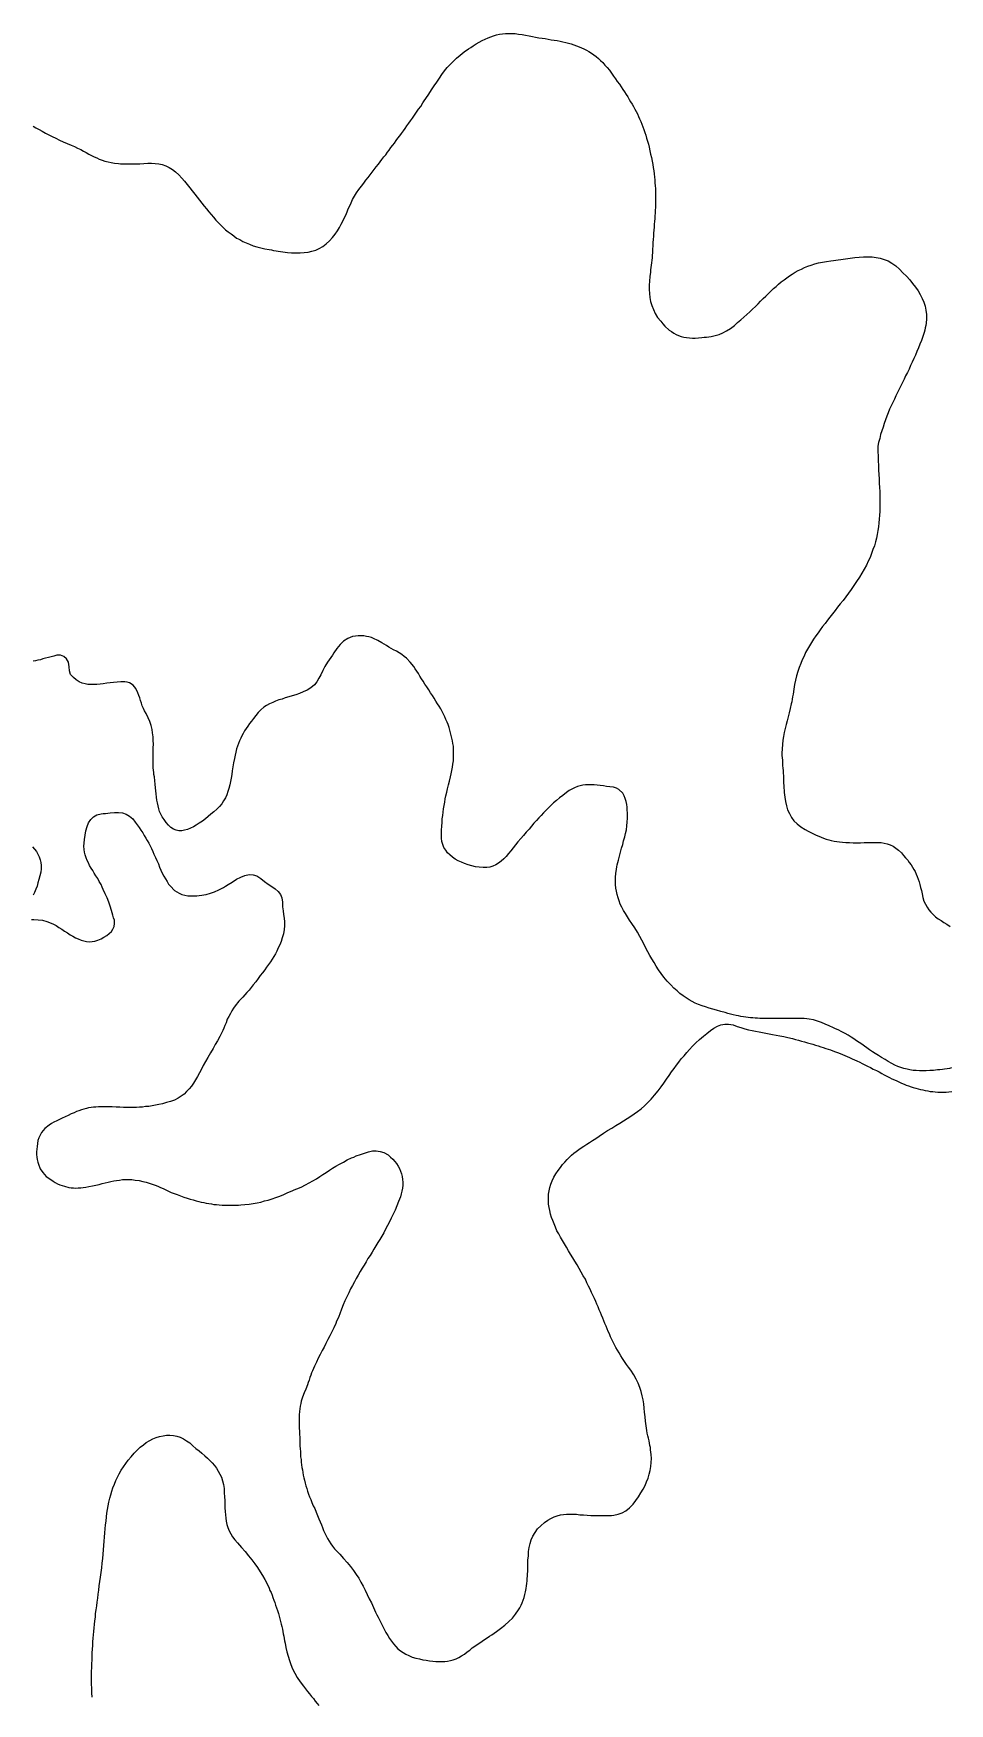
# Model space of a CAD drawing. Header units: inches. Extents: x 401374 to 405300, y 6332180 to 6336621.
# Drawn here: x 404099 to 404506, y 6335778 to 6336520 of the extents above; entities that cross this region are included whole.
import ezdxf

# ---------------------------------------------------------------- set-up
doc = ezdxf.new("R2010")
doc.units = ezdxf.units.IN
doc.header["$MEASUREMENT"] = 0

msp = doc.modelspace()

# ---------------------------------------------------------------- linework, layer by layer
for points in [[(404099.1, 6336479.2), (404100.4, 6336478.4), (404101.8, 6336477.7), (404103.2, 6336476.9), (404104.6, 6336476.1), (404106.1, 6336475.3), (404107.6, 6336474.6), (404109.2, 6336473.8), (404110.8, 6336473), (404112.5, 6336472.3), (404114.2, 6336471.5), (404116.1, 6336470.8), (404117.5, 6336470.1), (404118.9, 6336469.4), (404120.3, 6336468.8), (404121.5, 6336468.1), (404122.7, 6336467.5), (404123.9, 6336466.8), (404125, 6336466.2), (404126.2, 6336465.6), (404127.4, 6336465.1), (404128.5, 6336464.6), (404129.8, 6336464.1), (404131, 6336463.7), (404132.4, 6336463.3), (404133.8, 6336463), (404135.3, 6336462.7), (404137, 6336462.6), (404138, 6336462.5), (404139, 6336462.4), (404140.9, 6336462.4), (404142.8, 6336462.4), (404144.7, 6336462.4), (404146.5, 6336462.5), (404148.3, 6336462.6), (404150, 6336462.7), (404151.7, 6336462.7), (404153.3, 6336462.6), (404154.9, 6336462.4), (404156.5, 6336462.1), (404158, 6336461.6), (404159.5, 6336460.9), (404161, 6336460), (404162.4, 6336458.9), (404163.9, 6336457.6), (404165.1, 6336456.1), (404166.3, 6336454.7), (404167.5, 6336453.2), (404168.7, 6336451.8), (404169.8, 6336450.4), (404170.9, 6336449), (404172, 6336447.6), (404173, 6336446.3), (404174.1, 6336445), (404175.1, 6336443.6), (404176.1, 6336442.4), (404177.1, 6336441.1), (404178.2, 6336439.9), (404179.2, 6336438.7), (404180.2, 6336437.5), (404181.3, 6336436.4), (404182.4, 6336435.3), (404183.5, 6336434.2), (404184.6, 6336433.2), (404185.8, 6336432.2), (404187, 6336431.3), (404188.2, 6336430.4), (404189.5, 6336429.5), (404190.9, 6336428.8), (404192.2, 6336428), (404193.7, 6336427.3), (404195.2, 6336426.7), (404196.8, 6336426.1), (404198.4, 6336425.6), (404200.2, 6336425.1), (404202, 6336424.7), (404203.9, 6336424.4), (404204.9, 6336424.2), (404205.9, 6336424), (404207, 6336423.8), (404208, 6336423.7), (404209, 6336423.5), (404210, 6336423.4), (404212, 6336423.1), (404213.9, 6336422.9), (404215.8, 6336422.9), (404217.7, 6336422.9), (404219.5, 6336423), (404221.2, 6336423.2), (404222.9, 6336423.6), (404224.6, 6336424.1), (404226.2, 6336424.8), (404227.7, 6336425.7), (404229.2, 6336426.9), (404230.7, 6336428.2), (404232.1, 6336429.8), (404233.2, 6336431.2), (404234.2, 6336432.7), (404235.1, 6336434.2), (404235.9, 6336435.6), (404236.6, 6336437), (404237.2, 6336438.3), (404237.9, 6336439.7), (404238.5, 6336441.1), (404239, 6336442.4), (404239.7, 6336443.8), (404240.3, 6336445.2), (404241, 6336446.6), (404241.8, 6336448.1), (404242.7, 6336449.5), (404243.7, 6336451), (404244.9, 6336452.6), (404245.9, 6336453.9), (404246.9, 6336455.2), (404247.9, 6336456.4), (404248.8, 6336457.6), (404249.7, 6336458.8), (404250.6, 6336460), (404251.5, 6336461.1), (404252.4, 6336462.3), (404253.2, 6336463.3), (404254, 6336464.4), (404254.9, 6336465.5), (404255.7, 6336466.5), (404256.5, 6336467.6), (404257.2, 6336468.6), (404258, 6336469.7), (404258.8, 6336470.7), (404259.6, 6336471.7), (404260.3, 6336472.8), (404261.1, 6336473.8), (404261.9, 6336474.9), (404262.7, 6336476), (404263.5, 6336477.1), (404264.3, 6336478.2), (404265.1, 6336479.3), (404265.9, 6336480.5), (404266.7, 6336481.6), (404267.6, 6336482.8), (404268.5, 6336484.1), (404269.3, 6336485.4), (404270.3, 6336486.7), (404271.2, 6336488), (404272.2, 6336489.5), (404272.8, 6336490.5), (404273.5, 6336491.5), (404274.8, 6336493.4), (404276, 6336495.3), (404277.2, 6336497.1), (404278.4, 6336498.8), (404279.5, 6336500.5), (404280.6, 6336502.1), (404281.8, 6336503.7), (404283, 6336505.2), (404284.3, 6336506.6), (404285.7, 6336508), (404287.1, 6336509.4), (404288.7, 6336510.8), (404290.5, 6336512.2), (404292.4, 6336513.5), (404293.4, 6336514.2), (404294.5, 6336514.9), (404295.9, 6336515.7), (404297.2, 6336516.5), (404298.5, 6336517.2), (404299.8, 6336517.8), (404301.1, 6336518.4), (404302.4, 6336518.9), (404303.6, 6336519.3), (404304.9, 6336519.7), (404306.2, 6336520), (404307.5, 6336520.2), (404308.8, 6336520.4), (404310.2, 6336520.4), (404311.6, 6336520.4), (404313.1, 6336520.3), (404314.6, 6336520.1), (404316.3, 6336519.9), (404317.8, 6336519.6), (404319.3, 6336519.3), (404320.8, 6336519), (404322.2, 6336518.8), (404323.6, 6336518.5), (404325.1, 6336518.3), (404326.4, 6336518.1), (404327.8, 6336517.9), (404329.2, 6336517.6), (404330.5, 6336517.4), (404331.8, 6336517.2), (404333.1, 6336516.9), (404334.3, 6336516.6), (404335.6, 6336516.3), (404336.8, 6336516), (404338, 6336515.7), (404339.2, 6336515.3), (404340.4, 6336514.9), (404341.5, 6336514.5), (404342.6, 6336514), (404343.7, 6336513.5), (404344.8, 6336512.9), (404345.9, 6336512.3), (404347, 6336511.6), (404348, 6336510.9), (404349.1, 6336510.1), (404350.1, 6336509.3), (404351.1, 6336508.3), (404352.1, 6336507.4), (404353, 6336506.3), (404354, 6336505.2), (404355, 6336504), (404355.9, 6336502.7), (404356.8, 6336501.4), (404357.7, 6336500.2), (404358.5, 6336499), (404359.4, 6336497.8), (404360.2, 6336496.7), (404360.9, 6336495.5), (404361.7, 6336494.4), (404362.4, 6336493.3), (404363.1, 6336492.2), (404363.8, 6336491.1), (404364.4, 6336490), (404365.1, 6336488.9), (404365.7, 6336487.9), (404366.2, 6336486.8), (404366.8, 6336485.7), (404367.4, 6336484.6), (404367.9, 6336483.5), (404368.4, 6336482.4), (404368.9, 6336481.2), (404369.4, 6336480.1), (404369.8, 6336478.9), (404370.3, 6336477.7), (404370.7, 6336476.4), (404371.1, 6336475.2), (404371.5, 6336473.9), (404371.9, 6336472.5), (404372.3, 6336471.2), (404372.6, 6336469.8), (404373, 6336468.3), (404373.3, 6336466.8), (404373.7, 6336465.3), (404373.9, 6336463.7), (404374.2, 6336462.2), (404374.4, 6336460.8), (404374.7, 6336459.4), (404374.8, 6336458), (404375, 6336456.6), (404375.1, 6336455.3), (404375.2, 6336454), (404375.3, 6336452.7), (404375.4, 6336451.5), (404375.4, 6336450.2), (404375.5, 6336449), (404375.5, 6336447.8), (404375.5, 6336446.6), (404375.5, 6336445.4), (404375.4, 6336444.2), (404375.4, 6336443), (404375.3, 6336441.8), (404375.3, 6336440.6), (404375.2, 6336439.3), (404375.1, 6336438.1), (404375, 6336436.9), (404374.9, 6336435.6), (404374.8, 6336434.3), (404374.7, 6336433), (404374.6, 6336431.7), (404374.5, 6336430.3), (404374.4, 6336428.9), (404374.3, 6336427.5), (404374.2, 6336426), (404374.1, 6336424.5), (404374.1, 6336423), (404374, 6336421.8), (404373.9, 6336420.7), (404373.8, 6336419.6), (404373.7, 6336418.5), (404373.5, 6336417.4), (404373.4, 6336416.4), (404373.3, 6336415.4), (404373.2, 6336414.3), (404373, 6336412.4), (404372.8, 6336410.4), (404372.7, 6336408.5), (404372.7, 6336406.7), (404372.8, 6336404.9), (404373, 6336403.1), (404373.3, 6336401.3), (404373.8, 6336399.5), (404374.5, 6336397.8), (404375.3, 6336396), (404376.4, 6336394.2), (404377.8, 6336392.5), (404378.7, 6336391.3), (404379.6, 6336390.3), (404381.5, 6336388.6), (404382.5, 6336387.9), (404383.6, 6336387.2), (404384.6, 6336386.7), (404385.7, 6336386.2), (404386.9, 6336385.8), (404388, 6336385.5), (404389.2, 6336385.3), (404390.5, 6336385.1), (404391.8, 6336385), (404393.1, 6336385), (404394.5, 6336385.1), (404396, 6336385.3), (404397.1, 6336385.4), (404398.1, 6336385.5), (404400.1, 6336385.8), (404402, 6336386.2), (404403.7, 6336386.7), (404405.4, 6336387.4), (404407, 6336388.2), (404408.7, 6336389.3), (404410.5, 6336390.7), (404411.9, 6336391.9), (404413.3, 6336393.1), (404414.7, 6336394.3), (404416, 6336395.5), (404417.3, 6336396.7), (404418.5, 6336397.9), (404419.8, 6336399.1), (404421, 6336400.3), (404422.1, 6336401.5), (404423.3, 6336402.6), (404424.4, 6336403.7), (404425.6, 6336404.8), (404426.7, 6336405.9), (404427.8, 6336407), (404429, 6336408), (404430.1, 6336409), (404431.3, 6336410), (404432.5, 6336410.9), (404433.7, 6336411.8), (404434.9, 6336412.7), (404436.1, 6336413.5), (404437.4, 6336414.3), (404438.8, 6336415), (404440.2, 6336415.7), (404441.6, 6336416.4), (404443.1, 6336417), (404444.6, 6336417.5), (404446.2, 6336418), (404447.8, 6336418.4), (404449.6, 6336418.8), (404451.4, 6336419.1), (404453.3, 6336419.4), (404454.4, 6336419.5), (404455.5, 6336419.6), (404456.6, 6336419.8), (404457.7, 6336419.9), (404458.8, 6336420.1), (404459.8, 6336420.2), (404460.9, 6336420.4), (404461.9, 6336420.5), (404462.9, 6336420.7), (404463.9, 6336420.8), (404465.9, 6336421), (404467.8, 6336421.1), (404469.7, 6336421.2), (404471.6, 6336421.1), (404473.4, 6336420.9), (404475.2, 6336420.5), (404476.9, 6336420), (404478.7, 6336419.3), (404480.4, 6336418.3), (404482.1, 6336417.1), (404483.8, 6336415.7), (404485.3, 6336414.1), (404486.9, 6336412.5), (404488.3, 6336410.9), (404489.6, 6336409.3), (404490.9, 6336407.7), (404492, 6336406.1), (404493, 6336404.4), (404493.9, 6336402.7), (404494.6, 6336401), (404495.1, 6336399.2), (404495.5, 6336397.4), (404495.7, 6336395.5), (404495.8, 6336393.6), (404495.6, 6336391.6), (404495.4, 6336390.6), (404495.2, 6336389.6), (404495, 6336388.5), (404494.7, 6336387.5), (404494.1, 6336385.7), (404493.5, 6336384), (404492.8, 6336382.3), (404492.2, 6336380.7), (404491.5, 6336379.1), (404490.8, 6336377.5), (404490.1, 6336375.9), (404489.4, 6336374.4), (404488.7, 6336372.8), (404488, 6336371.3), (404487.3, 6336369.8), (404486.5, 6336368.3), (404485.8, 6336366.8), (404485.1, 6336365.3), (404484.3, 6336363.9), (404483.6, 6336362.4), (404482.9, 6336360.9), (404482.2, 6336359.4), (404481.5, 6336357.9), (404480.8, 6336356.4), (404480.1, 6336354.9), (404479.4, 6336353.4), (404478.8, 6336351.9), (404478.2, 6336350.3), (404477.6, 6336348.7), (404477, 6336347.1), (404476.5, 6336345.5), (404475.9, 6336343.9), (404475.4, 6336342.2), (404475, 6336340.5), (404474.5, 6336338.7), (404474.2, 6336337)], [(404474.2, 6336337), (404474.2, 6336334.7), (404474.3, 6336332.6), (404474.3, 6336330.5), (404474.4, 6336328.4), (404474.5, 6336326.4), (404474.6, 6336324.4), (404474.7, 6336322.5), (404474.8, 6336320.6), (404474.9, 6336318.7), (404475, 6336316.9), (404475, 6336315), (404475.1, 6336313.2), (404475.1, 6336311.5), (404475.1, 6336309.7), (404475, 6336308), (404474.9, 6336306.3), (404474.8, 6336304.6), (404474.6, 6336302.9), (404474.4, 6336301.2), (404474.2, 6336299.5), (404473.9, 6336297.8), (404473.5, 6336296.1), (404473.1, 6336294.5), (404472.6, 6336292.8), (404472, 6336291.1), (404471.4, 6336289.4), (404470.7, 6336287.6), (404469.9, 6336285.9), (404469.1, 6336284.1), (404468.1, 6336282.4), (404467.1, 6336280.6), (404466, 6336278.8), (404464.7, 6336276.9), (404463.5, 6336275.1), (404462.3, 6336273.4), (404461.1, 6336271.7), (404459.9, 6336270.1), (404458.7, 6336268.5), (404457.5, 6336267), (404456.3, 6336265.5), (404455.2, 6336264), (404454, 6336262.6), (404452.9, 6336261.1), (404451.8, 6336259.7), (404450.7, 6336258.3), (404449.6, 6336256.9), (404448.6, 6336255.5), (404447.6, 6336254.1), (404446.6, 6336252.7), (404445.6, 6336251.3), (404444.7, 6336249.8), (404443.8, 6336248.3), (404443, 6336246.8), (404442.1, 6336245.3), (404441.4, 6336243.7), (404440.6, 6336242.1), (404439.9, 6336240.4), (404439.3, 6336238.7), (404438.7, 6336236.9), (404438.1, 6336235), (404437.6, 6336233.1), (404437.2, 6336231.1), (404436.8, 6336229), (404436.5, 6336226.9), (404436.3, 6336225.7), (404436.1, 6336224.6), (404435.9, 6336223.5), (404435.7, 6336222.5), (404435.3, 6336220.5), (404434.8, 6336218.6), (404434.3, 6336216.8), (404433.9, 6336215), (404433.4, 6336213.3), (404433, 6336211.6), (404432.6, 6336209.8), (404432.3, 6336208.1), (404432, 6336206.4), (404431.8, 6336204.5), (404431.7, 6336202.6), (404431.6, 6336200.7), (404431.6, 6336199.6), (404431.7, 6336198.6), (404431.8, 6336197.5), (404431.9, 6336196.4), (404431.9, 6336195.2), (404432, 6336194), (404432.1, 6336192.9), (404432.1, 6336191.7), (404432.2, 6336190.6), (404432.2, 6336189.5), (404432.3, 6336188.4), (404432.3, 6336187.3), (404432.4, 6336186.2), (404432.4, 6336185.2), (404432.5, 6336184.1), (404432.6, 6336183.1), (404432.7, 6336182.1), (404432.8, 6336181.1), (404433.1, 6336179.1), (404433.6, 6336177.2), (404434.1, 6336175.5), (404434.9, 6336173.8), (404435.8, 6336172.1), (404436.9, 6336170.6), (404438.3, 6336169.2), (404439.9, 6336167.9), (404441.9, 6336166.8), (404443.2, 6336166), (404444.4, 6336165.4), (404445.6, 6336164.8), (404446.8, 6336164.2), (404447.9, 6336163.7), (404449, 6336163.3), (404450.1, 6336162.9), (404451.2, 6336162.5), (404452.4, 6336162.2), (404453.5, 6336161.9), (404454.7, 6336161.6), (404455.9, 6336161.4), (404457.2, 6336161.2), (404458.5, 6336161.1), (404460, 6336161), (404461.5, 6336160.9), (404463.2, 6336160.8), (404464.9, 6336160.8), (404466.5, 6336160.8), (404468.1, 6336160.9), (404469.7, 6336160.9), (404471.2, 6336161), (404472.7, 6336161), (404474.2, 6336161), (404475.6, 6336160.9), (404477, 6336160.6), (404478.3, 6336160.3), (404479.6, 6336159.9), (404480.9, 6336159.3), (404482.2, 6336158.5), (404483.4, 6336157.5), (404484.7, 6336156.4), (404485.6, 6336155.2), (404486.5, 6336154.1), (404487.4, 6336153.1), (404488.1, 6336152.1), (404488.9, 6336151), (404489.5, 6336150), (404490.1, 6336149), (404490.7, 6336148), (404491.2, 6336146.9), (404491.6, 6336145.8), (404492.1, 6336144.7), (404492.5, 6336143.5), (404492.8, 6336142.3), (404493.1, 6336141), (404493.5, 6336139.6), (404493.8, 6336138.2), (404494.1, 6336136.5), (404494.6, 6336134.9), (404495.3, 6336133.5), (404496, 6336132.2), (404496.8, 6336131.1), (404497.7, 6336130), (404498.7, 6336129), (404499.8, 6336128), (404501, 6336127.1), (404502.2, 6336126.3), (404503.5, 6336125.4), (404504.8, 6336124.6), (404506.2, 6336123.7)], [(404506.9, 6336060.8), (404505.9, 6336060.6), (404504.9, 6336060.4), (404503.8, 6336060.2), (404502.8, 6336060.1), (404501.7, 6336060), (404500.6, 6336059.9), (404498.8, 6336059.7), (404497.2, 6336059.6), (404495.6, 6336059.5), (404494.1, 6336059.5), (404492.6, 6336059.5), (404491.2, 6336059.6), (404489.8, 6336059.7), (404488.4, 6336059.9), (404487.1, 6336060.2), (404485.7, 6336060.6), (404484.4, 6336061), (404483.1, 6336061.5), (404481.7, 6336062.1), (404480.3, 6336062.8), (404478.8, 6336063.6), (404477.4, 6336064.5), (404475.8, 6336065.4), (404474.4, 6336066.3), (404473, 6336067.2), (404471.8, 6336068), (404470.5, 6336068.9), (404469.3, 6336069.7), (404468.2, 6336070.5), (404467.1, 6336071.3), (404465.9, 6336072.1), (404464.7, 6336072.9), (404463.5, 6336073.7), (404462.3, 6336074.5), (404461, 6336075.3), (404459.6, 6336076.1), (404458.1, 6336076.8), (404456.5, 6336077.7), (404455.4, 6336078.1), (404454.4, 6336078.6), (404452.5, 6336079.5), (404450.8, 6336080.3), (404449.1, 6336081), (404447.4, 6336081.6), (404445.6, 6336082.1), (404443.7, 6336082.5), (404442.6, 6336082.6), (404441.5, 6336082.7), (404440.1, 6336082.7), (404438.9, 6336082.7), (404437.6, 6336082.8), (404436.4, 6336082.8), (404435.3, 6336082.8), (404434.1, 6336082.8), (404433, 6336082.8), (404431.9, 6336082.8), (404430.8, 6336082.8), (404429.8, 6336082.8), (404428.7, 6336082.7), (404427.7, 6336082.7), (404426.7, 6336082.7), (404425.7, 6336082.7), (404424.7, 6336082.7), (404423.7, 6336082.8), (404421.7, 6336082.8), (404420.7, 6336082.9), (404419.7, 6336082.9), (404418.7, 6336083), (404417.6, 6336083.1), (404416.6, 6336083.2), (404415.5, 6336083.4), (404414.5, 6336083.5), (404413.4, 6336083.7), (404412.3, 6336083.9), (404411.2, 6336084.1), (404410, 6336084.4), (404408.8, 6336084.7), (404407.6, 6336085), (404406.4, 6336085.4), (404404.4, 6336085.9), (404402.6, 6336086.4), (404400.9, 6336086.9), (404399.2, 6336087.4), (404397.6, 6336087.9), (404396.1, 6336088.4), (404394.6, 6336089), (404393.1, 6336089.6), (404391.7, 6336090.3), (404390.4, 6336091.1), (404389, 6336091.9), (404387.7, 6336092.8), (404386.3, 6336093.8), (404385, 6336095), (404383.6, 6336096.2), (404382.3, 6336097.7), (404380.7, 6336099.4), (404379.2, 6336101.1), (404378, 6336102.7), (404376.8, 6336104.4), (404375.7, 6336106), (404374.8, 6336107.6), (404373.8, 6336109.2), (404373, 6336110.8), (404372.1, 6336112.4), (404371.2, 6336114), (404370.4, 6336115.7), (404369.4, 6336117.5), (404368.5, 6336119.2), (404367.4, 6336121.1), (404366.2, 6336123), (404365, 6336125), (404363.9, 6336126.5), (404363, 6336128), (404362.1, 6336129.4), (404361.2, 6336130.8), (404360.5, 6336132.2), (404359.8, 6336133.6), (404359.3, 6336135), (404358.8, 6336136.4), (404358.4, 6336137.8), (404358.1, 6336139.3), (404357.8, 6336140.7), (404357.7, 6336142.3), (404357.7, 6336143.9), (404357.7, 6336145.5), (404357.9, 6336147.2), (404358.2, 6336149.1), (404358.3, 6336150.1), (404358.5, 6336151.1), (404359, 6336153.1), (404359.4, 6336154.9), (404359.9, 6336156.7), (404360.4, 6336158.4), (404360.9, 6336160.1), (404361.3, 6336161.7), (404361.8, 6336163.4), (404362.1, 6336165), (404362.5, 6336166.6), (404362.7, 6336168.3), (404362.9, 6336170), (404363, 6336171.8), (404363, 6336173.7), (404362.9, 6336175.7), (404362.8, 6336176.7), (404362.7, 6336177.8), (404362.4, 6336179.1), (404362, 6336180.5), (404361.5, 6336181.7), (404360.9, 6336182.8), (404359.2, 6336184.5), (404358.1, 6336185.1), (404356.8, 6336185.5), (404355.2, 6336185.7), (404353.7, 6336185.9), (404352.3, 6336186.1), (404350.9, 6336186.3), (404349.5, 6336186.4), (404348.2, 6336186.5), (404346.9, 6336186.6), (404345.7, 6336186.6), (404344.4, 6336186.5), (404343.2, 6336186.4), (404342, 6336186.1), (404340.8, 6336185.8), (404339.5, 6336185.3), (404338.3, 6336184.7), (404337.1, 6336184), (404335.9, 6336183.2), (404334.3, 6336181.9), (404332.8, 6336180.8), (404331.5, 6336179.6), (404330.2, 6336178.5), (404329, 6336177.4), (404327.9, 6336176.3), (404326.8, 6336175.2), (404325.7, 6336174.1), (404324.7, 6336173), (404323.7, 6336171.9), (404322.6, 6336170.7), (404321.5, 6336169.5), (404320.4, 6336168.2), (404319.3, 6336166.9), (404318.1, 6336165.5), (404316.8, 6336164.1), (404315.6, 6336162.7), (404314.4, 6336161.3), (404313.3, 6336159.9), (404312.3, 6336158.6), (404311.2, 6336157.3), (404310.2, 6336156), (404309.1, 6336154.8), (404308.1, 6336153.7), (404307, 6336152.7), (404305.8, 6336151.8), (404304.6, 6336151.1), (404303.3, 6336150.5), (404301.9, 6336150), (404300.5, 6336149.8), (404298.9, 6336149.8), (404297.2, 6336150), (404295.5, 6336150.2), (404293.9, 6336150.6), (404292.3, 6336151.1), (404290.7, 6336151.6), (404289.3, 6336152.2), (404287.8, 6336152.8), (404286.5, 6336153.6), (404285.3, 6336154.4), (404284.1, 6336155.4), (404283.1, 6336156.4), (404282.3, 6336157.5), (404281.5, 6336158.7), (404281, 6336160), (404280.6, 6336161.4), (404280.4, 6336162.9), (404280.4, 6336164.6), (404280.4, 6336166.4), (404280.6, 6336168.2), (404280.7, 6336169.9), (404280.8, 6336171.5), (404281, 6336173), (404281.2, 6336174.5), (404281.4, 6336175.9), (404281.6, 6336177.4), (404281.9, 6336178.8), (404282.1, 6336180.3), (404282.4, 6336181.7), (404282.8, 6336183.3), (404283.1, 6336184.8), (404283.5, 6336186.5), (404284, 6336188.2), (404284.5, 6336190.1), (404284.8, 6336191.5), (404285.1, 6336193), (404285.3, 6336194.4), (404285.5, 6336195.8), (404285.7, 6336197.2), (404285.8, 6336198.5), (404285.8, 6336199.8), (404285.8, 6336201.1), (404285.8, 6336202.4), (404285.7, 6336203.7), (404285.5, 6336204.9), (404285.3, 6336206.1), (404285.1, 6336207.3), (404284.8, 6336208.5), (404284.5, 6336209.7), (404284.2, 6336210.9), (404283.8, 6336212.1), (404283.4, 6336213.3), (404282.9, 6336214.4), (404282.4, 6336215.6), (404281.9, 6336216.8), (404281.3, 6336217.9), (404280.7, 6336219.1), (404280.1, 6336220.3), (404279.4, 6336221.5), (404278.7, 6336222.6), (404278, 6336223.8), (404277.2, 6336225.1), (404276.5, 6336226.3), (404275.6, 6336227.5), (404274.8, 6336228.8), (404274, 6336230.1), (404273.1, 6336231.3), (404272.3, 6336232.6), (404271.5, 6336233.7), (404270.8, 6336234.9), (404270.2, 6336236), (404269.5, 6336237.1), (404268.8, 6336238.1), (404268.1, 6336239.1), (404266.6, 6336241), (404264.9, 6336242.8), (404263.9, 6336243.6), (404262.9, 6336244.4), (404261.7, 6336245.2), (404260.4, 6336246), (404259.2, 6336246.6), (404258.1, 6336247.2), (404257, 6336247.8), (404256, 6336248.4), (404254, 6336249.6), (404252.2, 6336250.7), (404250.2, 6336251.6), (404249.3, 6336252), (404248.2, 6336252.3), (404247.1, 6336252.5), (404246, 6336252.7), (404244.8, 6336252.8), (404243.5, 6336252.8), (404242.2, 6336252.6), (404241, 6336252.4), (404239.9, 6336252), (404238.9, 6336251.6), (404237, 6336250.4), (404235.5, 6336248.9), (404234, 6336247.2), (404232.7, 6336245.2), (404232, 6336244.2), (404231.3, 6336243.1), (404230.6, 6336242.1), (404229.9, 6336241), (404228.7, 6336239.1), (404227.7, 6336237.3), (404226.9, 6336235.5), (404226, 6336233.9), (404225.1, 6336232.4), (404224, 6336231), (404222.5, 6336229.7), (404220.8, 6336228.7), (404219, 6336227.9), (404217.4, 6336227.2), (404215.8, 6336226.6), (404214.2, 6336226.1), (404212.6, 6336225.6), (404211.1, 6336225.2), (404209.7, 6336224.7), (404208.2, 6336224.3), (404206.8, 6336223.8), (404205.5, 6336223.2), (404204.1, 6336222.6), (404202.8, 6336221.8), (404201.6, 6336221), (404200.3, 6336219.9), (404199.1, 6336218.7), (404198, 6336217.4), (404197, 6336216.1), (404196.1, 6336214.9), (404195.2, 6336213.8), (404194.5, 6336212.7), (404193.7, 6336211.6), (404193, 6336210.5), (404192.4, 6336209.4), (404191.8, 6336208.4), (404191.3, 6336207.3), (404190.8, 6336206.1), (404190.3, 6336205), (404189.9, 6336203.7), (404189.5, 6336202.5), (404189.1, 6336201.1), (404188.8, 6336199.7), (404188.5, 6336198.2), (404188.1, 6336196.3), (404187.8, 6336194.5), (404187.5, 6336192.8), (404187.3, 6336191.1), (404187, 6336189.5), (404186.7, 6336188), (404186.4, 6336186.5), (404186, 6336185), (404185.6, 6336183.6), (404185.1, 6336182.2), (404184.5, 6336180.8), (404183.7, 6336179.5), (404182.9, 6336178.2), (404181.9, 6336177), (404180.7, 6336175.8), (404179.4, 6336174.6), (404178.1, 6336173.5), (404176.8, 6336172.5), (404175.6, 6336171.5), (404174.3, 6336170.5), (404172.9, 6336169.5), (404171.6, 6336168.7), (404170.3, 6336167.9), (404169, 6336167.3), (404167.7, 6336166.7), (404166.4, 6336166.4), (404165.1, 6336166.2), (404163.8, 6336166.2), (404162.6, 6336166.4), (404161.5, 6336166.9), (404160.3, 6336167.6), (404159.3, 6336168.7), (404158.2, 6336169.9), (404157.3, 6336171.1), (404156.5, 6336172.3), (404155.9, 6336173.5), (404155.3, 6336174.7), (404154.9, 6336175.9), (404154.6, 6336177.2), (404154.3, 6336178.5), (404154.1, 6336179.7), (404153.9, 6336181.1), (404153.8, 6336182.5), (404153.6, 6336183.9), (404153.5, 6336185.3), (404153.3, 6336186.8), (404153.2, 6336188.4), (404153, 6336190.1), (404152.8, 6336191.1), (404152.7, 6336192.1), (404152.5, 6336194.1), (404152.5, 6336196), (404152.4, 6336197.8), (404152.5, 6336199.6), (404152.5, 6336201.3), (404152.5, 6336203), (404152.6, 6336204.6), (404152.5, 6336206.3), (404152.4, 6336207.9), (404152.2, 6336209.6), (404152, 6336211.2), (404151.5, 6336212.9), (404150.9, 6336214.7), (404150.2, 6336216.4), (404149.3, 6336218.3), (404148.6, 6336219.4), (404148.1, 6336220.5), (404147.6, 6336221.7), (404147.2, 6336222.9), (404146.8, 6336224), (404146.5, 6336225.2), (404146.1, 6336226.3), (404145.7, 6336227.4), (404144.8, 6336229.3), (404143.6, 6336230.9), (404141.9, 6336231.9), (404140.9, 6336232.2), (404139.8, 6336232.4), (404138.1, 6336232.3), (404136.4, 6336232.2), (404134.8, 6336232.1), (404133.3, 6336231.9), (404131.8, 6336231.7), (404130.3, 6336231.5), (404128.9, 6336231.3), (404127.5, 6336231.2), (404126.2, 6336231.1), (404124.8, 6336231.1), (404123.5, 6336231.2), (404122.2, 6336231.5), (404120.9, 6336231.8), (404119.6, 6336232.4), (404118.3, 6336233.2), (404117, 6336234.2), (404115.7, 6336235.6), (404115.3, 6336237.2), (404115.1, 6336239), (404114.8, 6336241), (404114, 6336242.5), (404112.8, 6336243.6), (404111.3, 6336244.2), (404109.7, 6336244.2), (404108.4, 6336243.8), (404107.1, 6336243.5), (404105.9, 6336243.2), (404104.7, 6336242.8), (404103.5, 6336242.5), (404102.4, 6336242.1), (404101.3, 6336241.9), (404100.2, 6336241.7), (404099.1, 6336241.5)], [(404098.4, 6336126.8), (404099.4, 6336126.8), (404101.4, 6336126.6), (404103.3, 6336126.4), (404105.2, 6336125.9), (404107.2, 6336125.1), (404108.2, 6336124.6), (404109.3, 6336124.1), (404110.6, 6336123.2), (404111.9, 6336122.4), (404113.1, 6336121.6), (404114.4, 6336120.8), (404115.6, 6336120), (404116.8, 6336119.3), (404118, 6336118.6), (404119.2, 6336118.1), (404120.4, 6336117.6), (404121.6, 6336117.2), (404122.8, 6336116.9), (404124, 6336116.8), (404125.3, 6336116.9), (404126.6, 6336117.1), (404127.9, 6336117.5), (404129.3, 6336118.2), (404130.5, 6336118.9), (404131.8, 6336119.6), (404132.9, 6336120.5), (404133.9, 6336121.4), (404134.6, 6336122.5), (404135.1, 6336123.6), (404135.3, 6336124.9), (404135.2, 6336126.4), (404134.9, 6336127.5), (404134.6, 6336128.6), (404134.3, 6336129.7), (404134, 6336130.7), (404133.4, 6336132.6), (404132.7, 6336134.5), (404132, 6336136.3), (404131.2, 6336138.1), (404130.3, 6336140.1), (404129.8, 6336141.1), (404129.3, 6336142.3), (404128.5, 6336143.6), (404127.8, 6336144.9), (404127, 6336146.2), (404126.3, 6336147.3), (404125.6, 6336148.5), (404124.9, 6336149.6), (404124.2, 6336150.8), (404123.7, 6336151.9), (404123.1, 6336153), (404122.7, 6336154.2), (404122.3, 6336155.4), (404122, 6336156.6), (404121.8, 6336157.9), (404121.7, 6336159.3), (404121.8, 6336160.7), (404122, 6336162.3), (404122.2, 6336164.2), (404122.6, 6336166.2), (404123.1, 6336168), (404123.8, 6336169.7), (404124.8, 6336171.2), (404125.9, 6336172.4), (404127.4, 6336173.2), (404129.3, 6336173.7), (404130.3, 6336173.8), (404131.3, 6336173.9), (404133.3, 6336174.1), (404135.2, 6336174.3), (404137.1, 6336174.3), (404138.8, 6336174.1), (404140.4, 6336173.6), (404141.9, 6336172.7), (404143.4, 6336171.4), (404144.4, 6336170), (404145.3, 6336168.8), (404146.2, 6336167.6), (404147, 6336166.4), (404147.8, 6336165.2), (404148.5, 6336164.1), (404149.2, 6336162.9), (404149.8, 6336161.8), (404150.5, 6336160.6), (404151.1, 6336159.5), (404151.7, 6336158.3), (404152.3, 6336157), (404152.8, 6336155.7), (404153.5, 6336154.3), (404154.1, 6336152.9), (404154.8, 6336151.4), (404155.3, 6336150), (404155.9, 6336148.6), (404156.5, 6336147.3), (404157.2, 6336146), (404157.9, 6336144.8), (404158.6, 6336143.6), (404159.3, 6336142.5), (404160.1, 6336141.5), (404161.9, 6336139.7), (404163, 6336139), (404164, 6336138.4), (404165.2, 6336137.9), (404166.5, 6336137.5), (404167.9, 6336137.3), (404169.4, 6336137.3), (404170.6, 6336137.3), (404171.8, 6336137.3), (404172.9, 6336137.4), (404174, 6336137.5), (404175, 6336137.7), (404176, 6336137.9), (404177.9, 6336138.4), (404179.7, 6336139), (404181.6, 6336139.9), (404183.6, 6336141), (404184.6, 6336141.6), (404185.7, 6336142.3), (404187.5, 6336143.4), (404189.4, 6336144.6), (404191.3, 6336145.5), (404193.1, 6336146.3), (404195, 6336146.7), (404196.8, 6336146.6), (404198.5, 6336146.1), (404200.3, 6336145), (404201.9, 6336143.6), (404203.5, 6336142.5), (404205.1, 6336141.4), (404206.6, 6336140.3), (404207.9, 6336139.2), (404208.9, 6336137.9), (404209.6, 6336136.3), (404209.9, 6336134.5), (404209.9, 6336133.4), (404209.9, 6336132.4), (404210.1, 6336130.6), (404210.3, 6336128.9), (404210.6, 6336127.3), (404210.7, 6336125.7), (404210.8, 6336124), (404210.6, 6336122.3), (404210.3, 6336120.4), (404209.7, 6336118.6), (404209.2, 6336117), (404208.6, 6336115.5), (404208, 6336114.1), (404207.4, 6336112.7), (404206.7, 6336111.5), (404206, 6336110.3), (404205.3, 6336109.1), (404204.5, 6336107.9), (404203.7, 6336106.7), (404202.8, 6336105.6), (404202, 6336104.4), (404201, 6336103.1), (404200, 6336101.8), (404199, 6336100.5), (404198, 6336099.1), (404196.9, 6336097.7), (404196, 6336096.5), (404195, 6336095.4), (404194, 6336094.3), (404193.1, 6336093.3), (404192.2, 6336092.3), (404190.5, 6336090.4), (404188.9, 6336088.4), (404188.1, 6336087.3), (404187.4, 6336086.2), (404186.7, 6336085), (404186, 6336083.7), (404185.3, 6336082.4), (404184.8, 6336080.9), (404184.3, 6336079.7), (404183.8, 6336078.5), (404183.4, 6336077.5), (404182.9, 6336076.5), (404182, 6336074.7), (404181, 6336072.9), (404180, 6336071.2), (404179, 6336069.4), (404177.9, 6336067.5), (404177.3, 6336066.5), (404176.7, 6336065.4), (404175.7, 6336063.6), (404174.7, 6336061.9), (404173.9, 6336060.2), (404173, 6336058.6), (404172.1, 6336057), (404171.3, 6336055.5), (404170.4, 6336054.1), (404169.4, 6336052.7), (404168.4, 6336051.5), (404167.3, 6336050.3), (404166.2, 6336049.2), (404164.9, 6336048.2), (404163.5, 6336047.3), (404161.9, 6336046.5), (404160.2, 6336045.9), (404158.4, 6336045.4), (404156.6, 6336044.9), (404155, 6336044.6), (404153.5, 6336044.2), (404152, 6336044), (404150.5, 6336043.7), (404149.1, 6336043.6), (404147.7, 6336043.4), (404146.4, 6336043.3), (404145, 6336043.2), (404143.6, 6336043.2), (404142.2, 6336043.2), (404140.7, 6336043.2), (404139.2, 6336043.2), (404137.7, 6336043.3), (404136, 6336043.4), (404134.3, 6336043.5), (404132.9, 6336043.5), (404131.6, 6336043.5), (404130.4, 6336043.5), (404129.2, 6336043.5), (404128.1, 6336043.5), (404127, 6336043.4), (404125.9, 6336043.3), (404124.9, 6336043.2), (404123.8, 6336043), (404122.8, 6336042.8), (404121.7, 6336042.5), (404120.6, 6336042.2), (404119.5, 6336041.8), (404118.4, 6336041.4), (404117.3, 6336040.9), (404116.1, 6336040.4), (404114.7, 6336039.7), (404113.4, 6336039.1), (404112.1, 6336038.5), (404110.8, 6336037.9), (404109.6, 6336037.3), (404108.4, 6336036.7), (404107.3, 6336036.1), (404106.3, 6336035.4), (404104.4, 6336033.9), (404102.8, 6336032.1), (404102.2, 6336031), (404101.7, 6336029.8), (404101.3, 6336028.6), (404101.1, 6336027.2), (404100.9, 6336025.9), (404100.8, 6336024.7), (404100.7, 6336023.5), (404100.7, 6336022.3), (404100.8, 6336021.2), (404101, 6336020.1), (404101.2, 6336019), (404101.5, 6336018), (404102.3, 6336016), (404103.5, 6336014.3), (404105, 6336012.6), (404107, 6336011.2), (404108, 6336010.5), (404109, 6336009.9), (404110, 6336009.3), (404111, 6336008.9), (404113, 6336008.2), (404115, 6336007.7), (404116, 6336007.5), (404117, 6336007.5), (404118.1, 6336007.4), (404119.1, 6336007.5), (404120.3, 6336007.5), (404121.4, 6336007.7), (404122.6, 6336007.8), (404123.9, 6336008.1), (404125.5, 6336008.4), (404127, 6336008.7), (404128.4, 6336009), (404129.8, 6336009.4), (404131.1, 6336009.7), (404132.4, 6336010), (404133.7, 6336010.3), (404135, 6336010.6), (404136.2, 6336010.8), (404137.5, 6336011), (404138.8, 6336011.2), (404140.1, 6336011.2), (404141.5, 6336011.2), (404143, 6336011.2), (404144.5, 6336011), (404146.2, 6336010.8), (404147.8, 6336010.4), (404149.3, 6336010), (404150.7, 6336009.6), (404152, 6336009.1), (404153.3, 6336008.7), (404154.5, 6336008.2), (404155.7, 6336007.7), (404156.9, 6336007.2), (404158.1, 6336006.6), (404159.3, 6336006.1), (404160.5, 6336005.5), (404161.7, 6336005), (404163.1, 6336004.5), (404164.5, 6336004), (404166, 6336003.4), (404167.6, 6336003), (404168.9, 6336002.5), (404170.2, 6336002.2), (404171.5, 6336001.8), (404172.7, 6336001.5), (404173.8, 6336001.2), (404174.9, 6336001), (404176, 6336000.7), (404177.2, 6336000.5), (404178.3, 6336000.4), (404179.4, 6336000.2), (404180.5, 6336000.1), (404181.7, 6336000), (404183, 6335999.9), (404184.3, 6335999.9), (404185.6, 6335999.9), (404187.1, 6335999.9), (404188.1, 6335999.9), (404189.2, 6335999.9), (404190.3, 6335999.9), (404191.3, 6336000), (404193.2, 6336000.1), (404195.1, 6336000.3), (404196.8, 6336000.6), (404198.6, 6336000.9), (404200.2, 6336001.2), (404201.9, 6336001.7), (404203.5, 6336002.1), (404205.2, 6336002.7), (404206.9, 6336003.3), (404208.6, 6336003.9), (404210.4, 6336004.6), (404212.2, 6336005.4), (404214.1, 6336006.2), (404215.1, 6336006.6), (404216.2, 6336007.1), (404218.1, 6336007.9), (404220, 6336008.8), (404221.7, 6336009.8), (404223.3, 6336010.7), (404224.9, 6336011.6), (404226.4, 6336012.5), (404227.8, 6336013.5), (404229.2, 6336014.4), (404230.7, 6336015.4), (404232.1, 6336016.3), (404233.6, 6336017.2), (404235.2, 6336018.1), (404236.9, 6336019), (404238.6, 6336019.9), (404240.5, 6336020.8), (404241.5, 6336021.2), (404242.6, 6336021.7), (404244.5, 6336022.4), (404246.3, 6336023), (404248.1, 6336023.6), (404249.8, 6336023.9), (404251.5, 6336024), (404253.2, 6336023.7), (404254.9, 6336023.2), (404256.7, 6336022.2), (404257.8, 6336021.2), (404258.8, 6336020.3), (404259.7, 6336019.3), (404260.5, 6336018.3), (404261.2, 6336017.2), (404261.8, 6336016.1), (404262.3, 6336014.9), (404262.7, 6336013.7), (404263, 6336012.5), (404263.2, 6336011.3), (404263.3, 6336010), (404263.3, 6336008.7), (404263.2, 6336007.4), (404262.9, 6336006.1), (404262.6, 6336004.8), (404262.2, 6336003.5), (404261.4, 6336001.4), (404260.6, 6335999.5), (404259.8, 6335997.6), (404259, 6335995.8), (404258.1, 6335994.1), (404257.3, 6335992.4), (404256.5, 6335990.8), (404255.6, 6335989.2), (404254.8, 6335987.6), (404253.9, 6335986.1), (404253, 6335984.6), (404252.2, 6335983.2), (404251.3, 6335981.7), (404250.4, 6335980.3), (404249.6, 6335978.9), (404248.7, 6335977.5), (404247.8, 6335976.1), (404247, 6335974.6), (404246.1, 6335973.2), (404245.2, 6335971.8), (404244.4, 6335970.3), (404243.5, 6335968.8), (404242.6, 6335967.3), (404241.8, 6335965.8), (404240.9, 6335964.2), (404240.1, 6335962.6), (404239.3, 6335960.9), (404238.4, 6335959.1), (404237.6, 6335957.3), (404236.8, 6335955.5), (404236, 6335953.6), (404235.3, 6335951.6), (404234.8, 6335950.4), (404234.4, 6335949.3), (404233.9, 6335948.3), (404233.5, 6335947.3), (404232.6, 6335945.3), (404231.7, 6335943.5), (404230.9, 6335941.8), (404230, 6335940.1), (404229.1, 6335938.4), (404228.3, 6335936.8), (404227.4, 6335935.2), (404226.6, 6335933.5), (404225.7, 6335931.8), (404224.9, 6335930.1), (404224.1, 6335928.3), (404223.2, 6335926.3), (404222.8, 6335925.3), (404222.4, 6335924.3), (404222, 6335923.2), (404221.7, 6335922.1), (404221.3, 6335921), (404220.9, 6335920), (404220.2, 6335918.1), (404219.5, 6335916.4), (404218.8, 6335914.6), (404218.2, 6335912.7), (404218, 6335911.7), (404217.7, 6335910.6), (404217.5, 6335909.4), (404217.4, 6335908.1), (404217.2, 6335906.7), (404217.2, 6335905.3), (404217.2, 6335903.7), (404217.3, 6335902.3), (404217.3, 6335900.8), (404217.4, 6335899.4), (404217.4, 6335898), (404217.5, 6335896.7), (404217.5, 6335895.4), (404217.6, 6335894.1), (404217.6, 6335892.9), (404217.7, 6335891.6), (404217.8, 6335890.4), (404217.9, 6335889.2), (404217.9, 6335888), (404218.1, 6335886.8), (404218.2, 6335885.7), (404218.3, 6335884.5), (404218.5, 6335883.3), (404218.7, 6335882.2), (404218.9, 6335881), (404219.1, 6335879.9), (404219.3, 6335878.7), (404219.6, 6335877.6), (404219.9, 6335876.4), (404220.2, 6335875.2), (404220.6, 6335874), (404221, 6335872.8), (404221.4, 6335871.5), (404221.9, 6335870.3), (404222.4, 6335869), (404222.9, 6335867.7), (404223.5, 6335866.3), (404224.2, 6335865), (404224.8, 6335863.4), (404225.4, 6335861.9), (404226, 6335860.5), (404226.6, 6335859.2), (404227.1, 6335857.8), (404227.6, 6335856.6), (404228.1, 6335855.3), (404228.7, 6335854.1), (404229.2, 6335852.9), (404229.8, 6335851.7), (404230.5, 6335850.6), (404231.3, 6335849.4), (404232.1, 6335848.3), (404233, 6335847.1), (404234.1, 6335845.9), (404235.3, 6335844.8), (404237, 6335842.9), (404238.6, 6335841.1), (404240.1, 6335839.3), (404241.4, 6335837.6), (404242.6, 6335835.8), (404243.7, 6335834.1), (404244.7, 6335832.3), (404245.7, 6335830.6), (404246.6, 6335828.8), (404247.5, 6335826.9), (404248.4, 6335825), (404249.3, 6335823.1), (404249.8, 6335822.1), (404250.3, 6335821.1), (404250.7, 6335820), (404251.2, 6335819), (404251.8, 6335817.9), (404252.3, 6335816.8), (404252.9, 6335815.6), (404253.5, 6335814.5), (404254.2, 6335812.9), (404255, 6335811.4), (404255.8, 6335810), (404256.6, 6335808.6), (404257.4, 6335807.3), (404258.3, 6335806.1), (404259.2, 6335804.9), (404260.1, 6335803.8), (404261.1, 6335802.8), (404262.2, 6335801.9), (404263.4, 6335801.1), (404264.6, 6335800.3), (404266, 6335799.7), (404267.4, 6335799.1), (404269, 6335798.6), (404270.7, 6335798.3), (404272.2, 6335797.9), (404273.7, 6335797.7), (404275.1, 6335797.4), (404276.6, 6335797.3), (404277.9, 6335797.1), (404279.3, 6335797.1), (404280.6, 6335797.1), (404281.9, 6335797.1), (404283.1, 6335797.3), (404284.4, 6335797.5), (404285.6, 6335797.9), (404286.9, 6335798.3), (404288.1, 6335798.9), (404289.3, 6335799.6), (404290.6, 6335800.4), (404291.9, 6335801.4), (404293, 6335802.2), (404294.1, 6335803.1), (404295.2, 6335803.9), (404296.3, 6335804.7), (404297.4, 6335805.4), (404298.5, 6335806.2), (404299.6, 6335806.9), (404300.7, 6335807.6), (404301.7, 6335808.3), (404302.8, 6335809), (404303.8, 6335809.7), (404304.8, 6335810.4), (404306.7, 6335811.8), (404308.6, 6335813.3), (404310.3, 6335814.8), (404311.9, 6335816.4), (404313.3, 6335818.1), (404314.6, 6335820), (404315.2, 6335821), (404315.8, 6335822.1), (404316.3, 6335823.2), (404316.7, 6335824.3), (404317.1, 6335825.5), (404317.5, 6335826.8), (404317.8, 6335828.1), (404318.1, 6335829.6), (404318.2, 6335830.7), (404318.3, 6335831.8), (404318.4, 6335832.9), (404318.5, 6335834), (404318.6, 6335835), (404318.6, 6335836.1), (404318.7, 6335837.1), (404318.7, 6335838.2), (404318.7, 6335839.2), (404318.8, 6335840.2), (404318.8, 6335842.1), (404319, 6335844.1), (404319.1, 6335845.9), (404319.4, 6335847.7), (404319.8, 6335849.5), (404320.3, 6335851.2), (404321, 6335852.8), (404322, 6335854.4), (404323.1, 6335856), (404324.5, 6335857.4), (404326.2, 6335858.9), (404327.6, 6335859.9), (404329, 6335860.7), (404330.4, 6335861.3), (404331.8, 6335861.8), (404333.2, 6335862.2), (404334.6, 6335862.4), (404336, 6335862.5), (404337.5, 6335862.6), (404338.9, 6335862.5), (404340.4, 6335862.5), (404341.9, 6335862.3), (404343.5, 6335862.2), (404345.1, 6335862.1), (404346.8, 6335862), (404348.5, 6335861.9), (404350.4, 6335861.9), (404351.5, 6335861.9), (404352.6, 6335861.9), (404353.7, 6335861.9), (404354.8, 6335861.9), (404355.9, 6335862), (404356.9, 6335862.1), (404358.8, 6335862.5), (404360.6, 6335863.1), (404362.3, 6335864), (404363.9, 6335865.3), (404365.5, 6335867), (404366.7, 6335868.7), (404367.9, 6335870.3), (404369, 6335872), (404369.9, 6335873.6), (404370.8, 6335875.3), (404371.5, 6335876.9), (404372.2, 6335878.6), (404372.7, 6335880.3), (404373.1, 6335882), (404373.4, 6335883.7), (404373.5, 6335885.5), (404373.6, 6335887.3), (404373.5, 6335889.1), (404373.3, 6335891.1), (404373.2, 6335892.1), (404373, 6335893.1), (404372.8, 6335894.1), (404372.6, 6335895.2), (404372.3, 6335896.3), (404372, 6335897.4), (404371.8, 6335898.6), (404371.6, 6335899.7), (404371.5, 6335900.7), (404371.3, 6335901.8), (404371.2, 6335902.8), (404371, 6335903.8), (404370.8, 6335905.8), (404370.6, 6335907.8), (404370.4, 6335909.7), (404370.2, 6335911.6), (404369.9, 6335913.4), (404369.5, 6335915.2), (404369.1, 6335917.1), (404368.5, 6335918.9), (404367.8, 6335920.7), (404366.9, 6335922.6), (404365.8, 6335924.5), (404364.5, 6335926.5), (404363.5, 6335927.8), (404362.5, 6335929.1), (404361.7, 6335930.4), (404360.8, 6335931.7), (404360, 6335932.9), (404359.3, 6335934.2), (404358.6, 6335935.4), (404357.9, 6335936.6), (404357.3, 6335937.8), (404356.7, 6335939), (404356.1, 6335940.2), (404355.5, 6335941.4), (404355, 6335942.6), (404354.5, 6335943.7), (404354, 6335944.9), (404353.5, 6335946.1), (404353, 6335947.3), (404352.5, 6335948.5), (404352, 6335949.7), (404351.5, 6335950.9), (404351, 6335952.1), (404350.5, 6335953.3), (404350, 6335954.6), (404349.4, 6335955.8), (404348.9, 6335957.1), (404348.3, 6335958.4), (404347.7, 6335959.8), (404347.1, 6335961.1), (404346.4, 6335962.5), (404345.7, 6335963.9), (404345, 6335965.4), (404344.3, 6335966.9), (404343.4, 6335968.5), (404342.4, 6335970.1), (404341.5, 6335971.7), (404340.6, 6335973.3), (404339.6, 6335974.9), (404338.7, 6335976.4), (404337.7, 6335978), (404336.8, 6335979.5), (404335.9, 6335981.1), (404335, 6335982.6), (404334.1, 6335984.1), (404333.3, 6335985.6), (404332.5, 6335987.1), (404331.7, 6335988.5), (404331, 6335990), (404330.4, 6335991.5), (404329.8, 6335993), (404329.3, 6335994.4), (404328.9, 6335995.9), (404328.5, 6335997.4), (404328.2, 6335998.8), (404328, 6336000.3), (404327.9, 6336001.8), (404327.9, 6336003.2), (404328, 6336004.7), (404328.2, 6336006.2), (404328.6, 6336007.7), (404329, 6336009.2), (404329.6, 6336010.7), (404330.3, 6336012.2), (404331.2, 6336013.7), (404332.2, 6336015.3), (404333.2, 6336016.6), (404334.2, 6336017.9), (404335.2, 6336019), (404336.2, 6336020.1), (404337.2, 6336021.1), (404338.2, 6336022), (404339.2, 6336022.9), (404340.3, 6336023.7), (404341.4, 6336024.5), (404342.5, 6336025.3), (404343.7, 6336026.1), (404344.9, 6336026.9), (404346.2, 6336027.7), (404347.5, 6336028.6), (404348.9, 6336029.5), (404350.4, 6336030.5), (404352.3, 6336031.8), (404354.2, 6336033), (404356.1, 6336034.1), (404357.9, 6336035.2), (404359.6, 6336036.3), (404361.3, 6336037.3), (404362.9, 6336038.3), (404364.5, 6336039.3), (404366, 6336040.4), (404367.5, 6336041.5), (404369.1, 6336042.7), (404370.6, 6336044), (404372, 6336045.4), (404373.5, 6336046.9), (404375, 6336048.7), (404376.6, 6336050.6), (404377.9, 6336052.4), (404379.2, 6336054.1), (404380.4, 6336055.8), (404381.5, 6336057.4), (404382.6, 6336059), (404383.7, 6336060.5), (404384.8, 6336062), (404385.8, 6336063.4), (404386.9, 6336064.8), (404388.1, 6336066.2), (404389.3, 6336067.6), (404390.5, 6336069), (404391.9, 6336070.5), (404393.4, 6336071.9), (404395, 6336073.4), (404396.8, 6336074.9), (404398.3, 6336076.1), (404399.9, 6336077.4), (404401.4, 6336078.4), (404402.9, 6336079.3), (404404.5, 6336080), (404406.2, 6336080.3), (404407.9, 6336080.3), (404409.9, 6336079.9), (404411.7, 6336079.2), (404413.4, 6336078.7), (404415.1, 6336078.2), (404416.7, 6336077.8), (404418.3, 6336077.4), (404419.8, 6336077.1), (404421.4, 6336076.8), (404422.9, 6336076.5), (404424.4, 6336076.2), (404425.9, 6336076), (404427.4, 6336075.7), (404429, 6336075.4), (404430.7, 6336075.1), (404432.4, 6336074.7), (404434.2, 6336074.3), (404436.2, 6336073.9), (404437.6, 6336073.5), (404439, 6336073.1), (404440.3, 6336072.7), (404441.6, 6336072.4), (404442.9, 6336072), (404444.1, 6336071.7), (404445.3, 6336071.3), (404446.5, 6336070.9), (404447.6, 6336070.6), (404448.8, 6336070.2), (404449.9, 6336069.9), (404451, 6336069.5), (404452.1, 6336069.1), (404453.1, 6336068.8), (404454.2, 6336068.4), (404455.3, 6336068), (404456.3, 6336067.6), (404457.4, 6336067.2), (404458.4, 6336066.7), (404459.5, 6336066.3), (404460.5, 6336065.9), (404461.6, 6336065.4), (404462.7, 6336064.9), (404463.8, 6336064.4), (404464.9, 6336063.9), (404466.1, 6336063.4), (404467.2, 6336062.8), (404468.4, 6336062.2), (404469.6, 6336061.6), (404470.9, 6336061), (404472.1, 6336060.3), (404473.5, 6336059.7), (404474.7, 6336059), (404475.9, 6336058.4), (404477, 6336057.7), (404478.2, 6336057.1), (404479.3, 6336056.6), (404480.4, 6336056), (404481.5, 6336055.5), (404482.6, 6336055), (404483.7, 6336054.5), (404484.7, 6336054), (404485.8, 6336053.6), (404486.8, 6336053.2), (404487.8, 6336052.8), (404488.9, 6336052.4), (404489.9, 6336052.1), (404491, 6336051.8), (404492, 6336051.5), (404493.1, 6336051.2), (404494.1, 6336051), (404495.2, 6336050.8), (404496.3, 6336050.6), (404497.4, 6336050.4), (404498.5, 6336050.3), (404499.6, 6336050.2), (404500.8, 6336050.1), (404502, 6336050.1), (404503.2, 6336050.1), (404504.5, 6336050.1), (404505.7, 6336050.2), (404507, 6336050.3)], [(404098.9, 6336159), (404099.8, 6336158), (404100.6, 6336156.9), (404101.2, 6336155.7), (404101.8, 6336154.6), (404102.3, 6336153.3), (404102.6, 6336152), (404102.7, 6336150.7), (404102.7, 6336149.2), (404102.5, 6336147.7), (404102.1, 6336146.1), (404101.7, 6336144.5), (404101.3, 6336143), (404100.9, 6336141.6), (404100.4, 6336140.2), (404099.8, 6336138.8), (404099.2, 6336137.6)], [(404125.3, 6335781.2), (404125.2, 6335783.2), (404125.2, 6335785.2), (404125.1, 6335787.1), (404125.1, 6335789), (404125.1, 6335790.8), (404125.1, 6335792.6), (404125.2, 6335794.4), (404125.2, 6335796.1), (404125.3, 6335797.8), (404125.3, 6335799.4), (404125.4, 6335801), (404125.5, 6335802.6), (404125.6, 6335804.2), (404125.7, 6335805.8), (404125.8, 6335807.4), (404126, 6335808.9), (404126.1, 6335810.5), (404126.2, 6335812.1), (404126.4, 6335813.6), (404126.6, 6335815.2), (404126.8, 6335816.8), (404126.9, 6335818.5), (404127.1, 6335820.1), (404127.4, 6335821.8), (404127.6, 6335823.5), (404127.8, 6335825.2), (404128, 6335827), (404128.3, 6335828.8), (404128.5, 6335830.7), (404128.8, 6335832.6), (404129.1, 6335834.6), (404129.4, 6335836.7), (404129.6, 6335838.7), (404129.8, 6335840.8), (404130.1, 6335842.8), (404130.2, 6335844.8), (404130.4, 6335846.7), (404130.6, 6335848.7), (404130.7, 6335850.5), (404130.9, 6335852.4), (404131, 6335854.2), (404131.2, 6335856), (404131.3, 6335857.8), (404131.5, 6335859.5), (404131.7, 6335861.3), (404131.9, 6335863), (404132.2, 6335864.6), (404132.5, 6335866.3), (404132.8, 6335867.9), (404133.2, 6335869.6), (404133.6, 6335871.2), (404134.1, 6335872.8), (404134.6, 6335874.3), (404135.2, 6335875.9), (404135.8, 6335877.5), (404136.6, 6335879), (404137.4, 6335880.5), (404138.2, 6335882.1), (404139.2, 6335883.6), (404140.3, 6335885.1), (404141.4, 6335886.6), (404142.6, 6335888.1), (404144, 6335889.6), (404145.5, 6335891.2), (404146.7, 6335892.3), (404148.1, 6335893.4), (404149.4, 6335894.4), (404150.9, 6335895.3), (404152.3, 6335896), (404153.8, 6335896.6), (404155.3, 6335897.1), (404156.9, 6335897.4), (404158.4, 6335897.6), (404159.9, 6335897.6), (404161.5, 6335897.5), (404163, 6335897.2), (404164.4, 6335896.7), (404165.9, 6335896), (404167.3, 6335895.2), (404168.7, 6335894.2), (404170.1, 6335892.9), (404171.4, 6335891.8), (404172.8, 6335890.7), (404174.1, 6335889.6), (404175.3, 6335888.5), (404176.5, 6335887.5), (404177.6, 6335886.4), (404178.7, 6335885.3), (404179.6, 6335884.2), (404180.5, 6335883), (404181.3, 6335881.7), (404182, 6335880.4), (404182.7, 6335879), (404183.2, 6335877.4), (404183.6, 6335875.8), (404183.9, 6335874), (404184, 6335872.1), (404184.1, 6335870.3), (404184.2, 6335868.6), (404184.3, 6335867), (404184.3, 6335865.4), (404184.4, 6335863.8), (404184.5, 6335862.3), (404184.7, 6335860.8), (404184.9, 6335859.4), (404185.2, 6335858), (404185.6, 6335856.6), (404186.2, 6335855.2), (404186.9, 6335853.8), (404187.7, 6335852.5), (404188.7, 6335851.1), (404189.9, 6335849.8), (404191.6, 6335847.8), (404193.3, 6335845.9), (404194.8, 6335844.1), (404196.2, 6335842.3), (404197.5, 6335840.5), (404198.8, 6335838.8), (404199.9, 6335837), (404201, 6335835.3), (404202, 6335833.5), (404203, 6335831.6), (404203.9, 6335829.7), (404204.3, 6335828.7), (404204.8, 6335827.7), (404205.2, 6335826.6), (404205.6, 6335825.5), (404206, 6335824.4), (404206.4, 6335823.3), (404206.8, 6335822.2), (404207.2, 6335821), (404207.6, 6335819.7), (404208.1, 6335818.5), (404208.4, 6335817.2), (404208.7, 6335816), (404209, 6335814.9), (404209.3, 6335813.7), (404209.5, 6335812.6), (404209.8, 6335811.5), (404210, 6335810.4), (404210.2, 6335809.4), (404210.4, 6335808.3), (404210.6, 6335807.3), (404210.8, 6335806.3), (404211, 6335805.3), (404211.4, 6335803.3), (404211.8, 6335801.4), (404212.3, 6335799.5), (404212.9, 6335797.6), (404213.5, 6335795.7), (404214.3, 6335793.8), (404215.3, 6335791.9), (404216.4, 6335790), (404217.7, 6335788.1), (404219.2, 6335786.2), (404220.1, 6335785), (404221, 6335783.8), (404221.9, 6335782.7), (404222.7, 6335781.6), (404223.6, 6335780.6), (404224.4, 6335779.5), (404225.2, 6335778.5), (404226, 6335777.5)]]:
    msp.add_lwpolyline(points)

doc.saveas('drawing.dxf')
